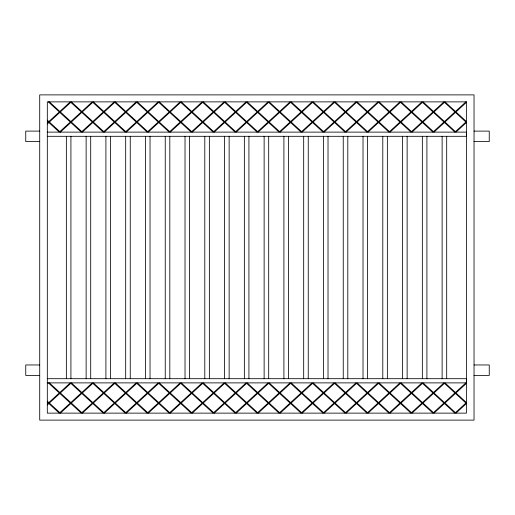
<?xml version="1.0" encoding="UTF-8"?>
<svg xmlns="http://www.w3.org/2000/svg" width="515" height="515" viewBox="0 0 515 515"><rect width="100%" height="100%" fill="white"/><g stroke="black" fill="none" stroke-linecap="round" stroke-linejoin="round"><path stroke-width="0.77" d="M39.713 131.106L39.713 94.882L474.038 94.882L474.038 420.118L39.713 420.118L39.713 131.106L25.75 131.106L25.75 141.58L39.713 141.58M466.435 101.867L466.429 413.133L47.316 413.133L47.316 101.867L466.435 101.867L466.435 102.343L455.968 111.948L466.435 121.553M47.316 122.956L48.32 122.036L47.316 121.115M70.298 101.867L59.83 111.465L49.369 101.867M47.316 123.915L48.841 122.512L59.309 132.117M92.275 101.867L81.814 111.465L71.347 101.867M60.358 132.117L70.819 122.512L81.286 132.117M114.253 101.867L103.792 111.465L93.324 101.867M82.336 132.117L92.803 122.512L103.264 132.117M136.237 101.867L125.769 111.465L115.302 101.867M104.313 132.117L114.781 122.512L125.242 132.117M158.214 101.867L147.747 111.465L137.28 101.867M126.291 132.117L136.758 122.512L147.226 132.117M180.192 101.867L169.725 111.465L159.257 101.867M148.269 132.117L158.736 122.512L169.203 132.117M202.17 101.867L191.702 111.465L181.235 101.867M170.246 132.117L180.714 122.512L191.181 132.117M224.147 101.867L213.68 111.465L203.219 101.867M192.224 132.117L202.691 122.512L213.159 132.117M246.125 101.867L235.658 111.465L225.197 101.867M214.208 132.117L224.669 122.512L235.136 132.117M268.103 101.867L257.642 111.465L247.174 101.867M236.185 132.117L246.646 122.512L257.114 132.117M290.08 101.867L279.619 111.465L269.152 101.867M258.163 132.117L268.63 122.512L279.091 132.117M312.064 101.867L301.597 111.465L291.13 101.867M280.141 132.117L290.608 122.512L301.075 132.117M334.042 101.867L323.575 111.465L313.107 101.867M302.118 132.117L312.586 122.512L323.053 132.117M356.019 101.867L345.552 111.465L335.085 101.867M324.096 132.117L334.563 122.512L345.031 132.117M47.316 403.972L48.32 403.052L47.316 402.131M70.298 382.883L59.83 392.488L49.369 382.883M47.316 404.932L48.841 403.528L59.309 413.133M377.997 101.867L367.53 111.465L357.062 101.867M346.074 132.117L356.541 122.512L367.008 132.117M92.275 382.883L81.814 392.488L71.347 382.883M60.358 413.133L70.819 403.528L81.286 413.133M399.975 101.867L389.507 111.465L379.046 101.867M368.051 132.117L378.519 122.512L388.986 132.117M114.253 382.883L103.792 392.488L93.324 382.883M82.336 413.133L92.803 403.528L103.264 413.133M421.952 101.867L411.485 111.465L401.024 101.867M390.035 132.117L400.496 122.512L410.964 132.117M136.237 382.883L125.769 392.488L115.302 382.883M104.313 413.133L114.781 403.528L125.242 413.133M443.93 101.867L433.469 111.465L423.002 101.867M412.013 132.117L422.474 122.512L432.941 132.117M158.214 382.883L147.747 392.488L137.28 382.883M126.291 413.133L136.758 403.528L147.226 413.133M465.908 101.867L455.447 111.465L444.979 101.867M433.99 132.117L444.458 122.512L454.919 132.117M180.192 382.883L169.725 392.488L159.257 382.883M148.269 413.133L158.736 403.528L169.203 413.133M455.968 132.117L466.435 122.512M202.17 382.883L191.702 392.488L181.235 382.883M170.246 413.133L180.714 403.528L191.181 413.133M224.147 382.883L213.68 392.488L203.219 382.883M192.224 413.133L202.691 403.528L213.159 413.133M246.125 382.883L235.658 392.488L225.197 382.883M214.208 413.133L224.669 403.528L235.136 413.133M268.103 382.883L257.642 392.488L247.174 382.883M236.185 413.133L246.646 403.528L257.114 413.133M290.08 382.883L279.619 392.488L269.152 382.883M258.163 413.133L268.63 403.528L279.091 413.133M312.064 382.883L301.597 392.488L291.13 382.883M280.141 413.133L290.608 403.528L301.075 413.133M334.042 382.883L323.575 392.488L313.107 382.883M302.118 413.133L312.586 403.528L323.053 413.133M356.019 382.883L345.552 392.488L335.085 382.883M324.096 413.133L334.563 403.528L345.031 413.133M377.997 382.883L367.53 392.488L357.062 382.883M346.074 413.133L356.541 403.528L367.008 413.133M399.975 382.883L389.507 392.488L379.046 382.883M368.051 413.133L378.519 403.528L388.986 413.133M421.952 382.883L411.485 392.488L401.024 382.883M390.035 413.133L400.496 403.528L410.964 413.133M443.93 382.883L433.469 392.488L423.002 382.883M412.013 413.133L422.474 403.528L432.941 413.133M465.908 382.883L455.447 392.488L444.979 382.883M433.99 413.133L444.458 403.528L454.919 413.133M455.968 413.133L466.435 403.528M474.038 131.106L489.25 131.106L489.25 141.58L474.038 141.58M47.316 132.117L466.435 132.117L466.435 136.308L47.316 136.308M39.713 364.961L25.75 364.961L25.75 375.429L39.713 375.429M474.038 364.961L489.25 364.961L489.25 375.429L474.038 375.429M47.316 378.692L466.435 378.692L466.435 383.36L455.968 392.964L466.435 402.569M47.316 382.883L466.435 382.883M48.32 101.867L59.309 111.948L48.841 121.553L47.316 120.156M48.32 382.883L59.309 392.964L48.841 402.569L47.316 401.172M446.692 136.308L446.692 378.692M442.127 136.308L442.127 378.692M426.909 136.308L426.909 378.692M422.345 136.308L422.345 378.692M407.133 136.308L407.133 378.692M402.569 136.308L402.569 378.692M387.357 136.308L387.357 378.692M382.793 136.308L382.793 378.692M367.581 136.308L367.581 378.692M363.017 136.308L363.017 378.692M347.805 136.308L347.805 378.692M343.241 136.308L343.241 378.692M328.023 136.308L328.023 378.692M323.459 136.308L323.459 378.692M308.247 136.308L308.247 378.692M303.683 136.308L303.683 378.692M288.471 136.308L288.471 378.692M283.907 136.308L283.907 378.692M268.695 136.308L268.695 378.692M264.131 136.308L264.131 378.692M248.919 136.308L248.919 378.692M244.355 136.308L244.355 378.692M229.136 136.308L229.136 378.692M224.572 136.308L224.572 378.692M209.36 136.308L209.36 378.692M204.796 136.308L204.796 378.692M189.584 136.308L189.584 378.692M185.02 136.308L185.02 378.692M169.808 136.308L169.808 378.692M165.244 136.308L165.244 378.692M150.032 136.308L150.032 378.692M145.468 136.308L145.468 378.692M130.25 136.308L130.25 378.692M125.686 136.308L125.686 378.692M110.474 136.308L110.474 378.692M105.91 136.308L105.91 378.692M90.698 136.308L90.698 378.692M86.134 136.308L86.134 378.692M70.922 136.308L70.922 378.692M66.358 136.308L66.358 378.692M59.83 112.431L49.369 122.036L59.83 131.64L70.298 122.036L59.83 112.431M70.819 102.343L60.358 111.948L70.819 121.553L81.286 111.948L70.819 102.343M81.814 112.431L71.347 122.036L81.814 131.64L92.275 122.036L81.814 112.431M92.803 102.343L82.336 111.948L92.803 121.553L103.264 111.948L92.803 102.343M103.792 112.431L93.324 122.036L103.792 131.64L114.253 122.036L103.792 112.431M114.781 102.343L104.313 111.948L114.781 121.553L125.242 111.948L114.781 102.343M125.769 112.431L115.302 122.036L125.769 131.64L136.237 122.036L125.769 112.431M136.758 102.343L126.291 111.948L136.758 121.553L147.226 111.948L136.758 102.343M147.747 112.431L137.28 122.036L147.747 131.64L158.214 122.036L147.747 112.431M158.736 102.343L148.269 111.948L158.736 121.553L169.203 111.948L158.736 102.343M169.725 112.431L159.257 122.036L169.725 131.64L180.192 122.036L169.725 112.431M180.714 102.343L170.246 111.948L180.714 121.553L191.181 111.948L180.714 102.343M191.702 112.431L181.235 122.036L191.702 131.64L202.17 122.036L191.702 112.431M202.691 102.343L192.224 111.948L202.691 121.553L213.159 111.948L202.691 102.343M213.68 112.431L203.219 122.036L213.68 131.64L224.147 122.036L213.68 112.431M224.669 102.343L214.208 111.948L224.669 121.553L235.136 111.948L224.669 102.343M235.658 112.431L225.197 122.036L235.658 131.64L246.125 122.036L235.658 112.431M246.646 102.343L236.185 111.948L246.646 121.553L257.114 111.948L246.646 102.343M257.642 112.431L247.174 122.036L257.642 131.64L268.103 122.036L257.642 112.431M268.63 102.343L258.163 111.948L268.63 121.553L279.091 111.948L268.63 102.343M279.619 112.431L269.152 122.036L279.619 131.64L290.08 122.036L279.619 112.431M290.608 102.343L280.141 111.948L290.608 121.553L301.075 111.948L290.608 102.343M301.597 112.431L291.13 122.036L301.597 131.64L312.064 122.036L301.597 112.431M312.586 102.343L302.118 111.948L312.586 121.553L323.053 111.948L312.586 102.343M323.575 112.431L313.107 122.036L323.575 131.64L334.042 122.036L323.575 112.431M334.563 102.343L324.096 111.948L334.563 121.553L345.031 111.948L334.563 102.343M345.552 112.431L335.085 122.036L345.552 131.64L356.019 122.036L345.552 112.431M356.541 102.343L346.074 111.948L356.541 121.553L367.008 111.948L356.541 102.343M59.83 393.447L49.369 403.052L59.83 412.657L70.298 403.052L59.83 393.447M70.819 383.36L60.358 392.964L70.819 402.569L81.286 392.964L70.819 383.36M367.53 112.431L357.062 122.036L367.53 131.64L377.997 122.036L367.53 112.431M378.519 102.343L368.051 111.948L378.519 121.553L388.986 111.948L378.519 102.343M81.814 393.447L71.347 403.052L81.814 412.657L92.275 403.052L81.814 393.447M92.803 383.36L82.336 392.964L92.803 402.569L103.264 392.964L92.803 383.36M389.507 112.431L379.046 122.036L389.507 131.64L399.975 122.036L389.507 112.431M400.496 102.343L390.035 111.948L400.496 121.553L410.964 111.948L400.496 102.343M103.792 393.447L93.324 403.052L103.792 412.657L114.253 403.052L103.792 393.447M114.781 383.36L104.313 392.964L114.781 402.569L125.242 392.964L114.781 383.36M411.485 112.431L401.024 122.036L411.485 131.64L421.952 122.036L411.485 112.431M422.474 102.343L412.013 111.948L422.474 121.553L432.941 111.948L422.474 102.343M125.769 393.447L115.302 403.052L125.769 412.657L136.237 403.052L125.769 393.447M136.758 383.36L126.291 392.964L136.758 402.569L147.226 392.964L136.758 383.36M433.469 112.431L423.002 122.036L433.469 131.64L443.93 122.036L433.469 112.431M444.458 102.343L433.99 111.948L444.458 121.553L454.919 111.948L444.458 102.343M147.747 393.447L137.28 403.052L147.747 412.657L158.214 403.052L147.747 393.447M158.736 383.36L148.269 392.964L158.736 402.569L169.203 392.964L158.736 383.36M455.447 112.431L444.979 122.036L455.447 131.64L465.908 122.036L455.447 112.431M169.725 393.447L159.257 403.052L169.725 412.657L180.192 403.052L169.725 393.447M180.714 383.36L170.246 392.964L180.714 402.569L191.181 392.964L180.714 383.36M191.702 393.447L181.235 403.052L191.702 412.657L202.17 403.052L191.702 393.447M202.691 383.36L192.224 392.964L202.691 402.569L213.159 392.964L202.691 383.36M213.68 393.447L203.219 403.052L213.68 412.657L224.147 403.052L213.68 393.447M224.669 383.36L214.208 392.964L224.669 402.569L235.136 392.964L224.669 383.36M235.658 393.447L225.197 403.052L235.658 412.657L246.125 403.052L235.658 393.447M246.646 383.36L236.185 392.964L246.646 402.569L257.114 392.964L246.646 383.36M257.642 393.447L247.174 403.052L257.642 412.657L268.103 403.052L257.642 393.447M268.63 383.36L258.163 392.964L268.63 402.569L279.091 392.964L268.63 383.36M279.619 393.447L269.152 403.052L279.619 412.657L290.08 403.052L279.619 393.447M290.608 383.36L280.141 392.964L290.608 402.569L301.075 392.964L290.608 383.36M301.597 393.447L291.13 403.052L301.597 412.657L312.064 403.052L301.597 393.447M312.586 383.36L302.118 392.964L312.586 402.569L323.053 392.964L312.586 383.36M323.575 393.447L313.107 403.052L323.575 412.657L334.042 403.052L323.575 393.447M334.563 383.36L324.096 392.964L334.563 402.569L345.031 392.964L334.563 383.36M345.552 393.447L335.085 403.052L345.552 412.657L356.019 403.052L345.552 393.447M356.541 383.36L346.074 392.964L356.541 402.569L367.008 392.964L356.541 383.36M367.53 393.447L357.062 403.052L367.53 412.657L377.997 403.052L367.53 393.447M378.519 383.36L368.051 392.964L378.519 402.569L388.986 392.964L378.519 383.36M389.507 393.447L379.046 403.052L389.507 412.657L399.975 403.052L389.507 393.447M400.496 383.36L390.035 392.964L400.496 402.569L410.964 392.964L400.496 383.36M411.485 393.447L401.024 403.052L411.485 412.657L421.952 403.052L411.485 393.447M422.474 383.36L412.013 392.964L422.474 402.569L432.941 392.964L422.474 383.36M433.469 393.447L423.002 403.052L433.469 412.657L443.93 403.052L433.469 393.447M444.458 383.36L433.99 392.964L444.458 402.569L454.919 392.964L444.458 383.36M455.447 393.447L444.979 403.052L455.447 412.657L465.908 403.052L455.447 393.447"/></g></svg>
